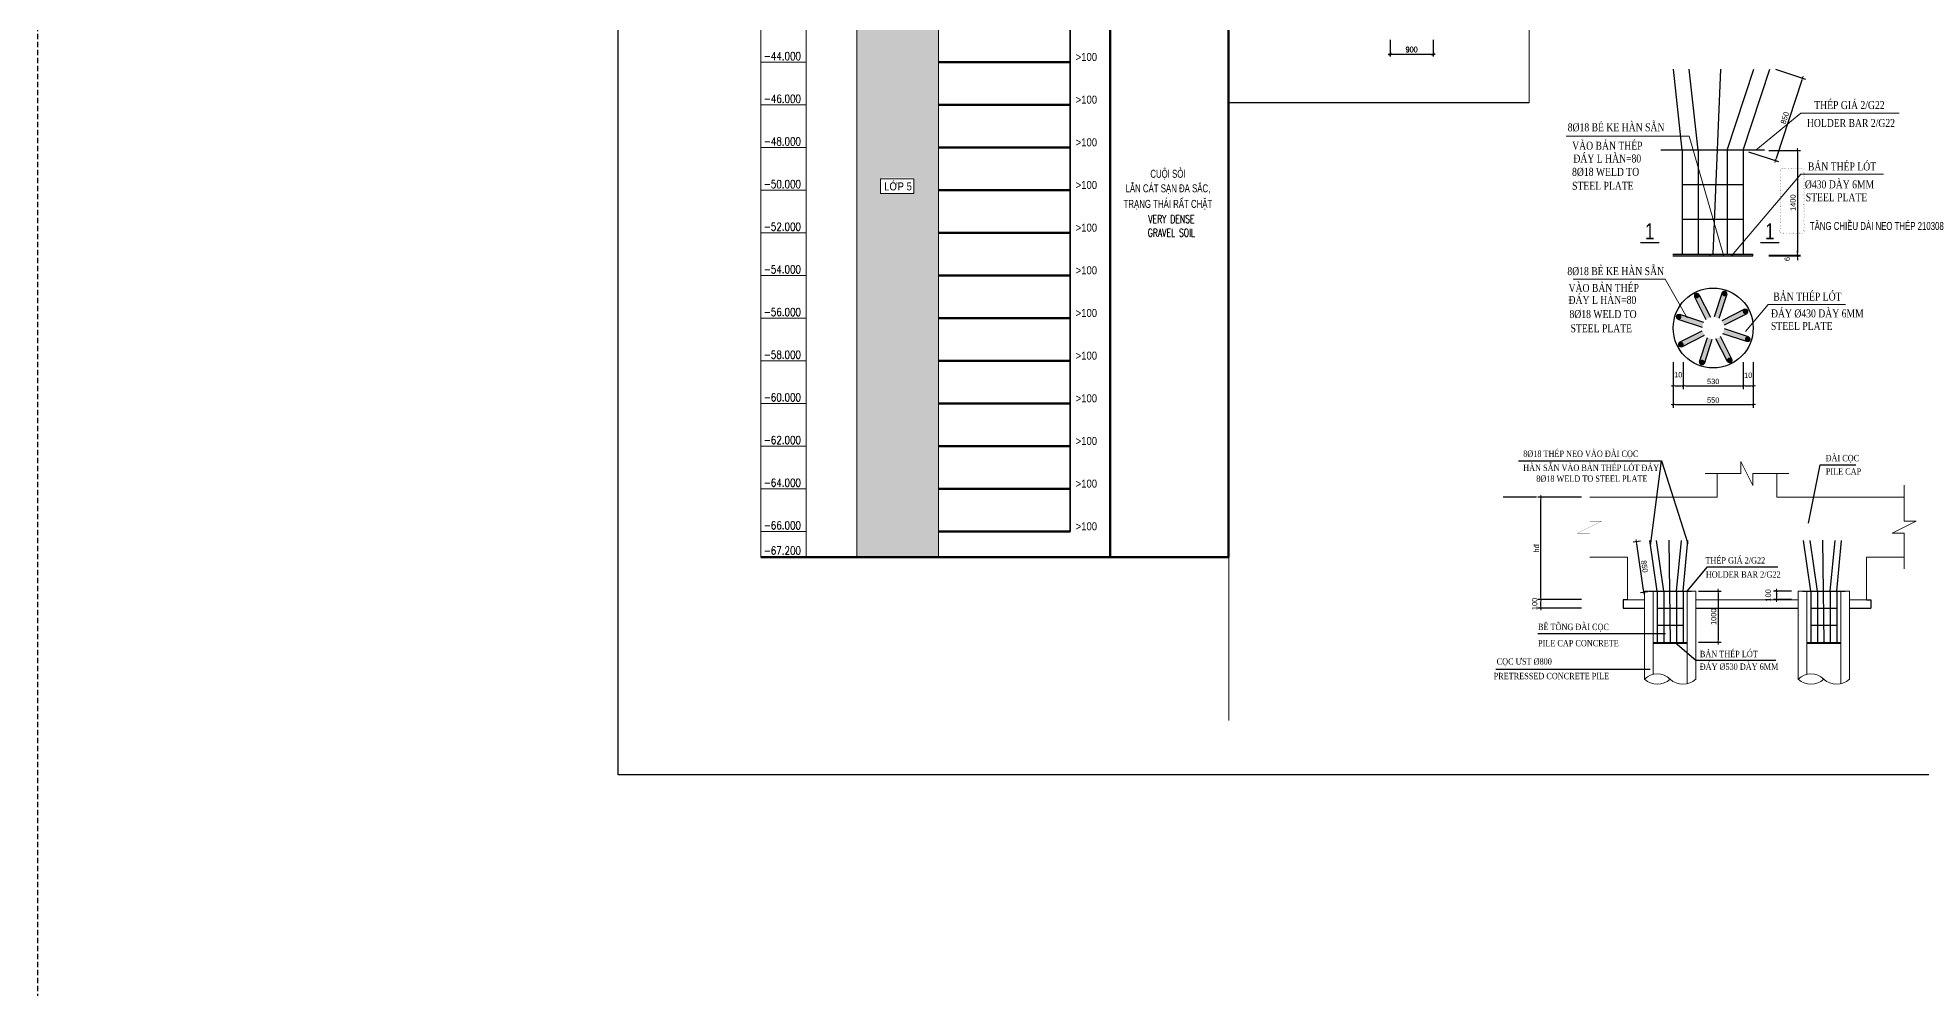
# Model space of a CAD drawing. Header units: millimetres. Extents: x -2123450 to -961021, y -260876 to 649159.
# Drawn here: x -1725347 to -1637070, y -147122 to -102557 of the extents above; entities that cross this region are included whole.
import ezdxf
from ezdxf.enums import TextEntityAlignment as Align

# ---------------------------------------------------------------- set-up
doc = ezdxf.new("R2010")
doc.units = ezdxf.units.MM
doc.header["$LTSCALE"] = 1000
doc.header["$MEASUREMENT"] = 0
doc.header["$PDMODE"] = 66
doc.linetypes.add('HIDDEN', pattern=[0.375, 0.25, -0.125])
doc.layers.get('0').update_dxf_attribs({"linetype": 'CONTINUOUS'})
doc.layers.get('DEFPOINTS').update_dxf_attribs({"linetype": 'CONTINUOUS'})
for name, color, linetype in [('CHI', 1, 'CONTINUOUS'), ('dim', 7, 'CONTINUOUS'), ('HIDEN', 9, 'HIDDEN'), ('STEEL', 4, 'CONTINUOUS'), ('TEXT', 7, 'CONTINUOUS')]:
    doc.layers.add(name, color=color, linetype=linetype)
for name, color, linetype, lineweight in [('NDC_S_BREAK-LINE', 1, 'CONTINUOUS', 15), ('NDC_S_CONTINUOUS', 3, 'CONTINUOUS', 20), ('NDC_S_DIM', 1, 'CONTINUOUS', 9), ('NDC_S_ENG TEXT', 2, 'CONTINUOUS', 9), ('NDC_S_FOUNDATION NAME', 7, 'CONTINUOUS', 20), ('NDC_S_HATCH MATERIAL', 8, 'CONTINUOUS', 13), ('NDC_S_LEADER', 1, 'CONTINUOUS', 9), ('NDC_S_LEVEL TEXT', 7, 'CONTINUOUS', 20), ('NDC_S_REBAR', 4, 'CONTINUOUS', 35), ('NDC_S_VN TITLE', 6, 'CONTINUOUS', 9)]:
    doc.layers.add(name, color=color, linetype=linetype, lineweight=lineweight)
doc.layers.add('NDC_S_REVISION', color=18, linetype='CONTINUOUS', lineweight=13, plot=False)
doc.styles.add('Arial', font='arial.ttf')
doc.styles.add('NDC_ARIAL', font='arial.ttf', dxfattribs={"width": 0.8})
doc.styles.add('NDC_ROMANS', font='romans.shx', dxfattribs={"width": 0.8, "bigfont": 'vns.shx'})
doc.styles.add('ROMANS', font='romans', dxfattribs={"width": 0.75, "bigfont": 'vns'})
doc.styles.get("Standard").update_dxf_attribs({"font": 'romans.shx', "bigfont": 'vns.shx'})
doc.styles.add('TEXT2', font='', dxfattribs={"width": 0.75, "height": 250})
doc.styles.add('vntimeh.shx', font='vntimeh.shx', dxfattribs={"bigfont": 'vns.shx'})
doc.styles.get('TEXT2').set_extended_font_data('.VnArialH')
doc.dimstyles.new('DIM100', dxfattribs={"dimscale": 100, "dimtxt": 2.5, "dimasz": 1.5, "dimexe": 1, "dimexo": 0, "dimgap": 1, "dimtad": 1, "dimdec": 0, "dimzin": 0, "dimdsep": 46, "dimtxsty": 'ROMANS', "dimblk": 'ARCHTICK', "dimcen": 0, "dimdle": 1, "dimclrd": 1, "dimclre": 1, "dimclrt": 2, "dimadec": 0, "dimazin": 0, "dimtfac": 1, "dimtdec": 0, "dimtix": 1, "dimtofl": 0, "dimtmove": 2, "dimatfit": 3, "dimldrblk": 'ARCHTICK', "dimfxl": 40, "dimtolj": 1, "dimtzin": 0, "dimarcsym": 0})
doc.dimstyles.new('NDC_1-25(25)', dxfattribs={"dimscale": 100, "dimtxt": 2.5, "dimasz": 1, "dimexe": 1.5, "dimexo": 0, "dimgap": 0.8, "dimtad": 1, "dimdec": 0, "dimlfac": 0.25, "dimdsep": 46, "dimtxsty": 'NDC_ARIAL', "dimblk": 'DIMMARK', "dimcen": 49999.938995, "dimdle": 1.5, "dimclrd": 1, "dimclre": 1, "dimclrt": 3, "dimadec": 0, "dimazin": 0, "dimtfac": 1, "dimtdec": 0, "dimtix": 1, "dimtmove": 2, "dimatfit": 3, "dimfxl": 1, "dimarcsym": 0})

# ---------------------------------------------------------------- blocks, each defined once
blk = doc.blocks.new('HK4')
at = {"layer": 'NDC_S_HATCH MATERIAL'}
h = blk.add_hatch(dxfattribs=at)
h.set_pattern_fill('GRAVEL', color=256, scale=1000)
h.set_pattern_definition([(228.012788, (383067.294, -436211.084), (-8000, -9000), [134.536, -13319.088]), (184.969741, (382977.294, -436311.084), (12000, 1000), [230.868, -22855.9248]), (132.510447, (382747.294, -436331.084), (10000, -11000), [162.788, -16116.0326]), (267.273689, (382357.294, -436581.084), (1000, 20000), [210.238, -20813.558]), (292.833654, (382347.294, -436791.084), (-5000, 12000), [206.155, -20409.3731]), (357.273689, (382427.294, -436981.084), (-20000, 1000), [210.238, -20813.558]), (37.6942405, (382637.294, -436991.084), (-13000, -10000), [278.029, -27524.8485]), (72.255328, (382857.294, -436821.084), (7000, 22000), [262.488, -25986.3215]), (121.429566, (382937.294, -436571.084), (-8000, 13000), [210.95, -20884.0731]), (175.236358, (382827.29, -436391.08), (11000, -1000), [240.832, -11800.7626]), (222.397438, (382587.294, -436371.084), (-12000, -11000), [311.448, -30833.375]), (138.814075, (383347.29, -436591.08), (-7000, 6000), [106.301, -10523.8448]), (171.469234, (383267.294, -436521.084), (13000, -2000), [202.237, -20021.5114]), (225, (383067.3, -436491.1), (-1e-13, -1000), [141.421, -1272.7926]), (203.19859, (382997.3, -436371.08), (5000, 2000), [76.158, -7539.6151]), (291.80141, (382927.3, -436401.08), (-1000, 3000), [107.703, -5277.4618]), (30.963757, (382967.3, -436501.08), (3000, 2000), [174.929, -5656.0229]), (161.56505, (383117.3, -436411.08), (2000, -1000), [126.491, -3035.7867]), (16.38954, (382347.294, -436401.084), (10000, 3000), [177.2, -17542.8451]), (70.346176, (382517.294, -436351.084), (-4000, -11000), [148.661, -14717.4077]), (293.19859, (383117.3, -436211.08), (-2000, 5000), [152.315, -7463.4581]), (343.61046, (383177.294, -436351.084), (-10000, 3000), [177.2, -17542.8451]), (339.443955, (382347.29, -437021.08), (-5000, 2000), [170.88, -8373.1237]), (294.77514, (382507.294, -437081.084), (-5000, 11000), [143.178, -14174.643]), (66.80141, (383127.3, -437211.08), (2000, 5000), [152.315, -7463.4581]), (17.354025, (383187.294, -437071.084), (-13000, -4000), [167.631, -16595.4236]), (69.443955, (382637.29, -437211.08), (-2000, -5000), [85.44, -8458.5637]), (101.309932, (383067.3, -437211.08), (-1000, 4000), [50.99, -5048.0295]), (165.963757, (383057.3, -437161.08), (3000, -1000), [206.155, -3916.9506]), (186.009006, (382857.294, -437111.084), (10000, 1000), [191.05, -18913.9232]), (303.69007, (382967.3, -436591.08), (-1000, 2000), [144.222, -3461.3293]), (353.157227, (383047.294, -436711.084), (17000, -2000), [251.794, -24927.5626]), (60.945396, (383297.29, -436741.08), (-4000, -7000), [102.956, -10192.6741]), (90, (383347.3, -436651.1), (-1000, 1000), [60, -940]), (120.256437, (382837.294, -437081.084), (4000, -7000), [138.924, -13753.52]), (48.012788, (382767.294, -436961.084), (8000, 9000), [269.072, -13184.552]), (0, (382947.3, -436761.1), (1000, 1000), [260, -740]), (325.304846, (383207.294, -436761.084), (10000, -7000), [158.114, -15653.2743]), (254.054604, (383337.3, -436851.08), (-1000, -4000), [145.602, -7134.5079]), (207.645975, (383297.294, -436991.084), (-19000, -10000), [237.065, -23469.4742]), (175.426079, (383087.294, -437101.084), (-13000, 1000), [250.799, -24829.0734])])
h.paths.add_polyline_path([(7175, -49467), (7175, -50132), (7201, -50132), (7201, -49418), (5665, -49418), (5665, -49467)], flags=16)
h.paths.add_polyline_path([(5618, -50160), (5618, -49467), (7175, -49467), (7175, -50160)], flags=16)
h.paths.add_polyline_path([(8333, -42000), (4509, -42000), (4509, -67200), (8333, -67200)])
at = {"layer": 'NDC_S_CONTINUOUS'}
for p, q in [((4509, -67200), (4509, 5871)), ((0, -67200), (0, 0)), ((2130, -67200), (2130, 0)), ((16381, -67199), (16380, 0)), ((8333, -67200), (8333, 0)), ((2130, -44000), (0, -44000)), ((2130, -46000), (0, -46000)), ((2130, -48000), (0, -48000)), ((2130, -50000), (0, -50000)), ((2130, -52000), (0, -52000)), ((2130, -54000), (0, -54000)), ((2130, -56000), (0, -56000)), ((2130, -58000), (0, -58000)), ((2130, -60000), (0, -60000)), ((2130, -62000), (0, -62000)), ((2130, -64000), (0, -64000)), ((2130, -66000), (0, -66000))]:
    blk.add_line(p, q, dxfattribs=at)
at = {"layer": 'NDC_S_CONTINUOUS', "lineweight": 100}
for p, q in [((8333, -44000), (14508, -44000)), ((8333, -46000), (14508, -46000)), ((8333, -48000), (14508, -48000)), ((8333, -50000), (14508, -50000)), ((8333, -52000), (14508, -52000)), ((8333, -54000), (14508, -54000)), ((8333, -56000), (14508, -56000)), ((8333, -58000), (14508, -58000)), ((8333, -60000), (14508, -60000)), ((8333, -62000), (14508, -62000)), ((8333, -64000), (14508, -64000)), ((8333, -66000), (14508, -66000))]:
    blk.add_line(p, q, dxfattribs=at)
at = {"layer": 'NDC_S_CONTINUOUS'}
for centre, start, end in [((1, -67199), 180, 270), ((15763, -67199), 270, 0), ((16380, -67199), 270, 0)]:
    blk.add_arc(centre, 1, start, end, dxfattribs=at)
at = {"layer": 'NDC_S_DIM'}
blk.add_lwpolyline([(5618, -49467), (7175, -49467), (7175, -50160), (5618, -50160)], close=True, dxfattribs=at)
at = {"layer": 'NDC_S_REBAR', "color": 3}
blk.add_line((14508, -42000), (14508, -66000), dxfattribs=at)
at = {"layer": 'NDC_S_ENG TEXT', "style": 'NDC_ROMANS', "width": 0.8}
for s, p in [('-44.000', (137, -43898)), ('-46.000', (137, -45898)), ('-48.000', (137, -47898)), ('-50.000', (137, -49898)), ('-52.000', (137, -51898)), ('-54.000', (137, -53898)), ('-56.000', (137, -55898)), ('-58.000', (137, -57898)), ('-60.000', (137, -59898)), ('-62.000', (137, -61898)), ('-64.000', (137, -63898)), ('-66.000', (137, -65898)), ('-67.200', (137, -67080))]:
    blk.add_text(s, height=375, dxfattribs=at).set_placement(p)
at = {"layer": 'NDC_S_LEVEL TEXT', "style": 'NDC_ARIAL', "width": 0.85}
for p in [(15260, -43754), (15260, -45754), (15260, -47754), (15260, -49754), (15260, -51754), (15260, -53754), (15260, -55754), (15260, -57754), (15260, -59754), (15260, -61754), (15260, -63754), (15260, -65754)]:
    blk.add_text('>100', height=375, dxfattribs=at).set_placement(p, align=Align.MIDDLE)
at = {"layer": 'NDC_S_VN TITLE', "style": 'NDC_ARIAL', "width": 0.85}
blk.add_text('LỚP 5', height=375, dxfattribs=at).set_placement((6433, -49775), align=Align.MIDDLE)
blk = doc.blocks.new('TRỤ DC HK4-B3')
at = {"layer": 'NDC_S_CONTINUOUS', "lineweight": 100}
blk.add_line((16381, -73070), (0, -73071), dxfattribs=at)
blk.add_lwpolyline([(16380, -5871), (21923, -5871), (21923, -73071), (16380, -73071)], close=True, dxfattribs=at)
at = {"color": 3}
blk.add_blockref('HK4', (0, -5871), dxfattribs=at)
at = {"layer": 'NDC_S_FOUNDATION NAME', "color": 2, "style": 'NDC_ARIAL', "width": 0.7}
for s, p in [('LẪN CÁT SẠN ĐA SẮC,', (19082, -55767)), ('CUỘI SỎI', (19082, -55085)), ('TRẠNG THÁI RẤT CHẶT', (19082, -56496))]:
    blk.add_text(s, height=375, dxfattribs=at).set_placement(p, align=Align.MIDDLE)
at = {"layer": 'TEXT', "color": 3, "linetype": 'Continuous', "ltscale": 0.8, "width": 0.7}
for s, p in [('VERY DENSE', (19245, -57221)), ('GRAVEL SOIL', (19245, -57862))]:
    blk.add_text(s, height=375, dxfattribs=at).set_placement(p, align=Align.MIDDLE_CENTER)
blk = doc.blocks.new('DIMMARK')
at = {"layer": 'NDC_S_DIM', "color": 1}
blk.add_line((-1.5, 0), (1, 0), dxfattribs=at)
at = {"layer": 'NDC_S_DIM', "color": 2, "const_width": 0.15}
blk.add_lwpolyline([(-0.5, -0.5), (0.5, 0.5)], dxfattribs=at)
blk = doc.blocks.new('*D1338')
at = {"layer": 'DEFPOINTS', "color": 0, "transparency": 16777216}
for p in [(-1644221, -107839), (-1644221, -112749), (-1642877, -112749)]:
    blk.add_point(p, dxfattribs=at)
at = {"layer": 'NDC_S_DIM', "color": 1, "lineweight": -2, "transparency": 16777216}
for p, q in [((-1644221, -107839), (-1642727, -107839)), ((-1642877, -107939), (-1642877, -112649)), ((-1644221, -112749), (-1642727, -112749))]:
    blk.add_line(p, q, dxfattribs=at)
at = {"layer": 'NDC_S_DIM', "color": 1, "lineweight": -2, "transparency": 16777216, "xscale": 100, "yscale": 100, "zscale": 100}
for p, rotation in [((-1642877, -107839), 90), ((-1642877, -112749), 270)]:
    blk.add_blockref('DIMMARK', p, dxfattribs=dict(at, rotation=rotation))
at = {"layer": 'NDC_S_DIM', "color": 3, "lineweight": 100, "transparency": 16777216, "insert": (-1643084, -110294), "char_height": 250, "attachment_point": 5, "rotation": 90, "style": 'NDC_ARIAL'}
blk.add_mtext('1400', dxfattribs=at)
blk = doc.blocks.new('*D1312')
at = {"layer": 'DEFPOINTS', "color": 0, "transparency": 16777216}
for p in [(-1644221, -112749), (-1644221, -112789), (-1642877, -112789)]:
    blk.add_point(p, dxfattribs=at)
at = {"layer": 'NDC_S_DIM', "color": 1, "lineweight": -2, "transparency": 16777216}
for p, q in [((-1644221, -112749), (-1642727, -112749)), ((-1644221, -112789), (-1642727, -112789)), ((-1642877, -112649), (-1642877, -112549)), ((-1642877, -112749), (-1642877, -112789)), ((-1642877, -112889), (-1642877, -112989))]:
    blk.add_line(p, q, dxfattribs=at)
at = {"layer": 'NDC_S_DIM', "color": 1, "lineweight": -2, "transparency": 16777216, "xscale": 100, "yscale": 100, "zscale": 100}
for p, rotation in [((-1642877, -112749), 270), ((-1642877, -112789), 90)]:
    blk.add_blockref('DIMMARK', p, dxfattribs=dict(at, rotation=rotation))
at = {"layer": 'NDC_S_DIM', "color": 3, "lineweight": 100, "transparency": 16777216, "insert": (-1643354, -112935), "char_height": 250, "width": 28.95, "attachment_point": 5, "rotation": 90, "style": 'NDC_ARIAL'}
blk.add_mtext('6', dxfattribs=at)
blk = doc.blocks.new('*D1313')
at = {"layer": 'DEFPOINTS', "color": 0, "transparency": 16777216}
for p in [(-1648699, -117776), (-1648229, -117776), (-1648229, -118882)]:
    blk.add_point(p, dxfattribs=at)
at = {"layer": 'NDC_S_DIM', "color": 1, "lineweight": -2, "transparency": 16777216}
for p, q in [((-1648699, -117776), (-1648699, -119032)), ((-1648229, -117776), (-1648229, -119032)), ((-1648599, -118882), (-1648329, -118882))]:
    blk.add_line(p, q, dxfattribs=at)
at = {"layer": 'NDC_S_DIM', "color": 1, "lineweight": -2, "transparency": 16777216, "xscale": 100, "yscale": 100, "zscale": 100, "rotation": 180}
blk.add_blockref('DIMMARK', (-1648699, -118882), dxfattribs=at)
at = {"layer": 'NDC_S_DIM', "color": 1, "lineweight": -2, "transparency": 16777216, "xscale": 100, "yscale": 100, "zscale": 100}
blk.add_blockref('DIMMARK', (-1648229, -118882), dxfattribs=at)
at = {"layer": 'NDC_S_DIM', "color": 3, "lineweight": 100, "transparency": 16777216, "insert": (-1648464, -118360), "char_height": 250, "attachment_point": 5, "style": 'NDC_ARIAL'}
blk.add_mtext('10', dxfattribs=at)
blk = doc.blocks.new('*D1314')
at = {"layer": 'DEFPOINTS', "color": 0, "transparency": 16777216}
for p in [(-1648229, -117776), (-1645418, -117776), (-1645418, -118882)]:
    blk.add_point(p, dxfattribs=at)
at = {"layer": 'NDC_S_DIM', "color": 1, "lineweight": -2, "transparency": 16777216}
for p, q in [((-1648229, -117776), (-1648229, -119032)), ((-1645418, -117776), (-1645418, -119032)), ((-1648129, -118882), (-1645518, -118882))]:
    blk.add_line(p, q, dxfattribs=at)
at = {"layer": 'NDC_S_DIM', "color": 1, "lineweight": -2, "transparency": 16777216, "xscale": 100, "yscale": 100, "zscale": 100, "rotation": 180}
blk.add_blockref('DIMMARK', (-1648229, -118882), dxfattribs=at)
at = {"layer": 'NDC_S_DIM', "color": 1, "lineweight": -2, "transparency": 16777216, "xscale": 100, "yscale": 100, "zscale": 100}
blk.add_blockref('DIMMARK', (-1645418, -118882), dxfattribs=at)
at = {"layer": 'NDC_S_DIM', "color": 3, "lineweight": 100, "transparency": 16777216, "insert": (-1646824, -118674), "char_height": 250, "attachment_point": 5, "style": 'NDC_ARIAL'}
blk.add_mtext('530', dxfattribs=at)
blk = doc.blocks.new('*D1315')
at = {"layer": 'DEFPOINTS', "color": 0, "transparency": 16777216}
for p in [(-1645419, -117776), (-1644949, -117776), (-1644949, -118882)]:
    blk.add_point(p, dxfattribs=at)
at = {"layer": 'NDC_S_DIM', "color": 1, "lineweight": -2, "transparency": 16777216}
for p, q in [((-1645419, -117776), (-1645419, -119032)), ((-1644949, -117776), (-1644949, -119032)), ((-1645319, -118882), (-1645049, -118882))]:
    blk.add_line(p, q, dxfattribs=at)
at = {"layer": 'NDC_S_DIM', "color": 1, "lineweight": -2, "transparency": 16777216, "xscale": 100, "yscale": 100, "zscale": 100, "rotation": 180}
blk.add_blockref('DIMMARK', (-1645419, -118882), dxfattribs=at)
at = {"layer": 'NDC_S_DIM', "color": 1, "lineweight": -2, "transparency": 16777216, "xscale": 100, "yscale": 100, "zscale": 100}
blk.add_blockref('DIMMARK', (-1644949, -118882), dxfattribs=at)
at = {"layer": 'NDC_S_DIM', "color": 3, "lineweight": 100, "transparency": 16777216, "insert": (-1645184, -118384), "char_height": 250, "attachment_point": 5, "style": 'NDC_ARIAL'}
blk.add_mtext('10', dxfattribs=at)
blk = doc.blocks.new('*D1316')
at = {"layer": 'DEFPOINTS', "color": 0, "transparency": 16777216}
for p in [(-1648699, -117776), (-1644949, -117776), (-1644949, -119759)]:
    blk.add_point(p, dxfattribs=at)
at = {"layer": 'NDC_S_DIM', "color": 1, "lineweight": -2, "transparency": 16777216}
for p, q in [((-1648699, -117776), (-1648699, -119909)), ((-1644949, -117776), (-1644949, -119909)), ((-1648599, -119759), (-1645049, -119759))]:
    blk.add_line(p, q, dxfattribs=at)
at = {"layer": 'NDC_S_DIM', "color": 1, "lineweight": -2, "transparency": 16777216, "xscale": 100, "yscale": 100, "zscale": 100, "rotation": 180}
blk.add_blockref('DIMMARK', (-1648699, -119759), dxfattribs=at)
at = {"layer": 'NDC_S_DIM', "color": 1, "lineweight": -2, "transparency": 16777216, "xscale": 100, "yscale": 100, "zscale": 100}
blk.add_blockref('DIMMARK', (-1644949, -119759), dxfattribs=at)
at = {"layer": 'NDC_S_DIM', "color": 3, "lineweight": 100, "transparency": 16777216, "insert": (-1646824, -119551), "char_height": 250, "attachment_point": 5, "style": 'NDC_ARIAL'}
blk.add_mtext('550', dxfattribs=at)
blk = doc.blocks.new('*D1317')
at = {"layer": 'DEFPOINTS', "color": 0, "transparency": 16777216}
for p in [(-1643903, -104036), (-1645167, -107904), (-1643903, -108317)]:
    blk.add_point(p, dxfattribs=at)
at = {"layer": 'NDC_S_DIM', "color": 1, "lineweight": -2, "transparency": 16777216}
for p, q in [((-1643903, -104036), (-1642496, -104496)), ((-1642670, -104545), (-1643872, -108222)), ((-1645167, -107904), (-1643761, -108364))]:
    blk.add_line(p, q, dxfattribs=at)
at = {"layer": 'NDC_S_DIM', "color": 1, "lineweight": -2, "transparency": 16777216, "xscale": 100, "yscale": 100, "zscale": 100}
for p, rotation in [((-1642639, -104450), 71.89224726261142), ((-1643903, -108317), 251.8922472626114)]:
    blk.add_blockref('DIMMARK', p, dxfattribs=dict(at, rotation=rotation))
at = {"layer": 'NDC_S_DIM', "color": 3, "lineweight": 100, "transparency": 16777216, "insert": (-1643468, -106319), "char_height": 250, "attachment_point": 5, "rotation": 71.89225, "style": 'NDC_ARIAL'}
blk.add_mtext('850', dxfattribs=at)
blk = doc.blocks.new('*D1318')
at = {"layer": 'DEFPOINTS', "color": 0, "transparency": 16777216}
for p in [(-1654899, -128902), (-1653000, -128902), (-1653000, -129302)]:
    blk.add_point(p, dxfattribs=at)
at = {"layer": 'NDC_S_DIM', "color": 1, "lineweight": -2, "transparency": 16777216}
for p, q in [((-1653000, -128902), (-1655049, -128902)), ((-1653000, -129302), (-1655049, -129302)), ((-1654899, -129202), (-1654899, -129002))]:
    blk.add_line(p, q, dxfattribs=at)
at = {"layer": 'NDC_S_DIM', "color": 1, "lineweight": -2, "transparency": 16777216, "xscale": 100, "yscale": 100, "zscale": 100}
for p, rotation in [((-1654899, -128902), 90), ((-1654899, -129302), 270)]:
    blk.add_blockref('DIMMARK', p, dxfattribs=dict(at, rotation=rotation))
at = {"layer": 'NDC_S_DIM', "color": 3, "lineweight": 100, "transparency": 16777216, "insert": (-1655189, -129102), "char_height": 250, "attachment_point": 5, "rotation": 90, "style": 'NDC_ARIAL'}
blk.add_mtext('100', dxfattribs=at)
blk = doc.blocks.new('*D1319')
at = {"layer": 'DEFPOINTS', "color": 0, "transparency": 16777216}
for p in [(-1654899, -124102), (-1653000, -124102), (-1653000, -128902)]:
    blk.add_point(p, dxfattribs=at)
at = {"layer": 'NDC_S_DIM', "color": 1, "lineweight": -2, "transparency": 16777216}
for p, q in [((-1653000, -124102), (-1655049, -124102)), ((-1654899, -128802), (-1654899, -124202)), ((-1653000, -128902), (-1655049, -128902))]:
    blk.add_line(p, q, dxfattribs=at)
at = {"layer": 'NDC_S_DIM', "color": 1, "lineweight": -2, "transparency": 16777216, "xscale": 100, "yscale": 100, "zscale": 100}
for p, rotation in [((-1654899, -124102), 90), ((-1654899, -128902), 270)]:
    blk.add_blockref('DIMMARK', p, dxfattribs=dict(at, rotation=rotation))
at = {"layer": 'NDC_S_DIM', "color": 3, "lineweight": 100, "transparency": 16777216, "insert": (-1655106, -126502), "char_height": 250, "attachment_point": 5, "rotation": 90, "style": 'NDC_ARIAL'}
blk.add_mtext('hđ', dxfattribs=at)
blk = doc.blocks.new('*D1320')
at = {"layer": 'DEFPOINTS', "color": 0, "transparency": 16777216}
for p in [(-1650421, -126185), (-1650225, -126156, 17458), (-1649883, -128533, 17458)]:
    blk.add_point(p, dxfattribs=at)
at = {"layer": 'NDC_S_DIM', "color": 1, "lineweight": -2, "transparency": 16777216}
for p, q in [((-1650225, -126156), (-1650570, -126206)), ((-1650093, -128463), (-1650407, -126284)), ((-1649883, -128533), (-1650228, -128583))]:
    blk.add_line(p, q, dxfattribs=at)
at = {"layer": 'NDC_S_DIM', "color": 1, "lineweight": -2, "transparency": 16777216, "xscale": 99.99999999999999, "yscale": 99.99999999999999, "zscale": 99.99999999999999}
for p, rotation in [((-1650421, -126185), 98.18481867538978), ((-1650079, -128562), 278.1848186753898)]:
    blk.add_blockref('DIMMARK', p, dxfattribs=dict(at, rotation=rotation))
at = {"layer": 'NDC_S_DIM', "color": 3, "lineweight": 100, "transparency": 16777216, "insert": (-1650045, -127344), "char_height": 250, "attachment_point": 5, "rotation": 278.18482, "style": 'NDC_ARIAL'}
blk.add_mtext('850', dxfattribs=at)
blk = doc.blocks.new('*D1321')
at = {"layer": 'DEFPOINTS', "color": 0, "transparency": 16777216}
for p in [(-1647512, -128502, 17458), (-1647512, -130902, 17458), (-1646595, -130902)]:
    blk.add_point(p, dxfattribs=at)
at = {"layer": 'NDC_S_DIM', "color": 1, "lineweight": -2, "transparency": 16777216}
for p, q in [((-1647512, -128502), (-1646445, -128502)), ((-1646595, -128602), (-1646595, -130802)), ((-1647512, -130902), (-1646445, -130902))]:
    blk.add_line(p, q, dxfattribs=at)
at = {"layer": 'NDC_S_DIM', "color": 1, "lineweight": -2, "transparency": 16777216, "xscale": 100, "yscale": 100, "zscale": 100}
for p, rotation in [((-1646595, -128502), 90), ((-1646595, -130902), 270)]:
    blk.add_blockref('DIMMARK', p, dxfattribs=dict(at, rotation=rotation))
at = {"layer": 'NDC_S_DIM', "color": 3, "lineweight": 100, "transparency": 16777216, "insert": (-1646803, -129702), "char_height": 250, "attachment_point": 5, "rotation": 90, "style": 'NDC_ARIAL'}
blk.add_mtext('1000', dxfattribs=at)
blk = doc.blocks.new('A$C759A4F02')
at = {"layer": 'NDC_S_BREAK-LINE'}
for centre, start, end in [((300, -184, -8729), 45.573, 134.427), ((300, 429, -8729), 225.573, 314.427), ((900, 429, -8729), 225.573, 314.427)]:
    blk.add_arc(centre, 429, start, end, dxfattribs=at)
blk = doc.blocks.new('*D1333')
at = {"layer": 'DEFPOINTS', "color": 0, "transparency": 16777216}
for p in [(-1643159, -128502), (-1643850, -128902), (-1643159, -128902)]:
    blk.add_point(p, dxfattribs=at)
at = {"layer": 'NDC_S_DIM', "color": 1, "lineweight": -2, "transparency": 16777216}
for p, q in [((-1643159, -128502), (-1644000, -128502)), ((-1643850, -128602), (-1643850, -128802)), ((-1643159, -128902), (-1644000, -128902))]:
    blk.add_line(p, q, dxfattribs=at)
at = {"layer": 'NDC_S_DIM', "color": 1, "lineweight": -2, "transparency": 16777216, "xscale": 100, "yscale": 100, "zscale": 100}
for p, rotation in [((-1643850, -128502), 90), ((-1643850, -128902), 270)]:
    blk.add_blockref('DIMMARK', p, dxfattribs=dict(at, rotation=rotation))
at = {"layer": 'NDC_S_DIM', "color": 3, "lineweight": 100, "transparency": 16777216, "insert": (-1644247, -128702), "char_height": 250, "attachment_point": 5, "rotation": 90, "style": 'NDC_ARIAL'}
blk.add_mtext('100', dxfattribs=at)
blk = doc.blocks.new('_ArchTick')
at = {"color": 0, "linetype": 'ByBlock', "lineweight": 0, "const_width": 0.15}
blk.add_lwpolyline([(-0.5, -0.5), (0.5, 0.5)], dxfattribs=at)
blk = doc.blocks.new('*D1311')
at = {"color": 1, "lineweight": -2, "transparency": 16777216}
for p, q in [((-1661961, -102666), (-1661961, -103437)), ((-1659949, -102666), (-1659949, -103437)), ((-1662061, -103337), (-1659849, -103337))]:
    blk.add_line(p, q, dxfattribs=at)
at = {"layer": 'DEFPOINTS', "color": 0, "transparency": 16777216}
for p in [(-1661961, -102666), (-1659949, -102666), (-1659949, -103337)]:
    blk.add_point(p, dxfattribs=at)
at = {"color": 1, "lineweight": -2, "transparency": 16777216, "xscale": 150, "yscale": 150, "zscale": 150, "rotation": 180}
blk.add_blockref('_ArchTick', (-1661961, -103337), dxfattribs=at)
at = {"color": 1, "lineweight": -2, "transparency": 16777216, "xscale": 150, "yscale": 150, "zscale": 150}
blk.add_blockref('_ArchTick', (-1659949, -103337), dxfattribs=at)
at = {"color": 2, "transparency": 16777216, "insert": (-1660955, -103112), "char_height": 250, "attachment_point": 5, "style": 'ROMANS'}
blk.add_mtext('\\A1;900', dxfattribs=at)
blk = doc.blocks.new('*U1682')
at = {"layer": 'STEEL'}
blk.add_hatch(color=256, dxfattribs=at).paths.add_polyline_path([(546, -298), (619, -71), (-515, 298), (-589, 71)])
for p, q in [((-589, 71), (-515, 298)), ((-589, 71), (546, -298)), ((-515, 298), (619, -71))]:
    blk.add_line(p, q, dxfattribs=at)
at = {"layer": 'STEEL', "const_width": 134}
blk.add_lwpolyline([(-532, 248, -1), (-573, 121, -1)], format="xyb", close=True, dxfattribs=at)
blk = doc.blocks.new('*U1683')
at = {"layer": 'NDC_S_CONTINUOUS', "color": 0, "linetype": 'ByBlock', "lineweight": -2, "transparency": 16777216}
for p, rotation in [((-1655048, 217620), 315), ((-1654192, 217691), 269.9999999999999), ((-1653537, 217136), 225.0000000000001), ((-1655533, 216108), 45.00000000000003), ((-1653466, 216280), 180), ((-1654877, 215553), 90), ((-1654021, 215624), 135.0000000000001)]:
    blk.add_blockref('*U1682', p, dxfattribs=dict(at, rotation=rotation))
blk.add_blockref('*U1682', (-1655604, 216965), dxfattribs=at)

msp = doc.modelspace()

# ---------------------------------------------------------------- hatches: boundary and pattern name
at = {"layer": 'STEEL'}
msp.add_hatch(color=256, dxfattribs=at).paths.add_polyline_path([(-1644971.09, -112788.56), (-1644971.09, -112713.56), (-1648721.09, -112713.56), (-1648721.09, -112788.56)])

# ---------------------------------------------------------------- linework, layer by layer
msp.add_line((-1655445.74, -105619.62), (-1669536.6, -105619.62))
at = {"layer": 'CHI'}
for p, q in [((-1655941.65, -122386.56), (-1649251.68, -122386.56)), ((-1649755.56, -126371.41), (-1649251.68, -122386.56)), ((-1649251.68, -122386.56), (-1648018.25, -126262.72)), ((-1642364.67, -125319.71), (-1641803.15, -122576.9)), ((-1641803.15, -122576.9), (-1640134.2, -122576.9)), ((-1655098.92, -124102.36), (-1656660.85, -124102.36)), ((-1650841.94, -128902.36), (-1651041.94, -128902.36)), ((-1651041.94, -128902.36), (-1651041.94, -129302.36)), ((-1651041.94, -129302.36), (-1650041.06, -129302.36)), ((-1647641.06, -129302.36), (-1642841.06, -129302.36)), ((-1640441.06, -129302.36), (-1639441.06, -129302.36)), ((-1639641.06, -128902.36), (-1639441.06, -128902.36)), ((-1639441.06, -128902.36), (-1639441.06, -129302.36)), ((-1649057.06, -130503.06, -17457.71), (-1655041.06, -130503.06, -17457.71)), ((-1648605.06, -130902.36), (-1647641.06, -131741.58, -13419.53)), ((-1649783.06, -132173.67, -17457.71), (-1657017.11, -132173.67, -17457.71)), ((-1647641.06, -131741.58, -13419.53), (-1643894.29, -131741.58, -13419.53))]:
    msp.add_line(p, q, dxfattribs=at)
msp.add_lwpolyline([(-1648041.06, -128502.36), (-1647091.64, -127368.68), (-1643799.79, -127368.68)], dxfattribs=at)
at = {"layer": 'DEFPOINTS'}
msp.add_lwpolyline([(-1698138.72, -48018.96), (-1571988.72, -48018.96), (-1571988.72, -137118.96), (-1698138.72, -137118.96)], close=True, dxfattribs=at)
at = {"layer": 'HIDEN', "color": 1}
msp.add_lwpolyline([(-1725347.08, 649159.11), (-1242046.9, 649159.11), (-1242046.9, -260876.48), (-1725347.08, -260876.48)], close=True, dxfattribs=at)
at = {"layer": 'NDC_S_BREAK-LINE', "flags": 128}
for points in [[(-1647201.06, -122987.12), (-1645521.06, -122987.12), (-1645521.06, -122427.12), (-1644961.06, -123547.12), (-1644961.06, -122987.12), (-1643281.06, -122987.12)], [(-1637869.63, -127462.36), (-1637869.63, -125782.36), (-1638429.63, -125782.36), (-1637309.63, -125222.36), (-1637869.63, -125222.36), (-1637869.63, -123542.36)]]:
    msp.add_lwpolyline(points, dxfattribs=at)
at = {"layer": 'NDC_S_BREAK-LINE', "const_width": 7.5, "flags": 128}
msp.add_lwpolyline([(-1652612.5, -127462.36), (-1652612.5, -125782.36), (-1653172.5, -125782.36), (-1652052.5, -125222.36), (-1652612.5, -125222.36), (-1652612.5, -123542.36)], dxfattribs=at)
at = {"layer": 'NDC_S_CONTINUOUS'}
for p, q in [((-1669524.14, -134568.96), (-1669524.14, -53837.68)), ((-1655445.74, -53837.68), (-1655445.74, -105619.62)), ((-1646641.06, -122987.12), (-1646641.06, -124102.36)), ((-1643841.06, -122987.12), (-1643841.06, -124102.36)), ((-1652612.5, -124102.36), (-1646641.06, -124102.36)), ((-1643841.06, -124102.36), (-1637869.63, -124102.36)), ((-1675079.79, -126907.47), (-1691458.79, -126908.47)), ((-1650841.06, -126902.36), (-1652612.5, -126902.36)), ((-1650841.94, -126902.36), (-1650841.94, -128902.36)), ((-1639641.06, -126902.36), (-1639641.06, -128902.36)), ((-1639641.06, -126902.36), (-1637869.63, -126902.36)), ((-1650041.06, -128902.36), (-1650041.06, -128502.36)), ((-1650041.06, -128502.36), (-1649641.06, -128502.36)), ((-1649641.06, -132403.24, -16582.18), (-1649641.06, -128502.36)), ((-1648041.06, -128502.36), (-1647641.06, -128502.36)), ((-1648041.06, -132845.96, -18464.14), (-1648041.06, -128502.36)), ((-1647641.06, -128902.36), (-1647641.06, -128502.36)), ((-1642841.06, -128902.36), (-1642841.06, -128502.36)), ((-1642841.06, -128502.36), (-1642441.06, -128502.36)), ((-1642441.06, -132403.24, -16582.18), (-1642441.06, -128502.36)), ((-1640841.06, -132845.96, -18464.14), (-1640841.06, -128502.36)), ((-1640841.06, -128502.36), (-1640441.06, -128502.36)), ((-1640441.06, -128902.36), (-1640441.06, -128502.36)), ((-1650841.94, -128902.36), (-1650041.06, -128902.36)), ((-1650041.06, -129287.51), (-1650041.06, -128902.36)), ((-1650041.06, -129487.51), (-1650041.06, -129287.51)), ((-1650041.06, -132624.6, -17457.71), (-1650041.06, -129487.51)), ((-1647641.06, -128902.36), (-1642841.06, -128902.36)), ((-1647641.06, -129287.51), (-1647641.06, -128902.36)), ((-1647641.06, -129487.51), (-1647641.06, -129287.51)), ((-1647641.06, -132624.6, -17457.71), (-1647641.06, -129487.51)), ((-1642841.06, -129287.51), (-1642841.06, -128902.36)), ((-1642841.06, -129487.51), (-1642841.06, -129287.51)), ((-1642841.06, -132624.6, -17457.71), (-1642841.06, -129487.51)), ((-1640441.06, -128902.36), (-1639641.06, -128902.36)), ((-1640441.06, -129287.51), (-1640441.06, -128902.36)), ((-1640441.06, -129487.51), (-1640441.06, -129287.51)), ((-1640441.06, -132624.6, -17457.71), (-1640441.06, -129487.51))]:
    msp.add_line(p, q, dxfattribs=at)
at = {"layer": 'NDC_S_LEADER'}
for p, q in [((-1647943.72, -107175.85), (-1653719.25, -107175.85)), ((-1646336.09, -112748.56), (-1647943.72, -107175.85)), ((-1645971.09, -112788.56), (-1642718.25, -108961.06)), ((-1642718.25, -108961.06), (-1638845.92, -108961.06)), ((-1649080.12, -113883.73), (-1653392.62, -113883.73)), ((-1648041.26, -115686.54), (-1649080.12, -113883.73)), ((-1645311.35, -116334.86), (-1644248.59, -115059.85)), ((-1644248.59, -115059.85), (-1640631.09, -115059.85))]:
    msp.add_line(p, q, dxfattribs=at)
msp.add_lwpolyline([(-1644826.44, -107838.56), (-1642712.33, -106104.09), (-1638112.52, -106104.09)], dxfattribs=at)
at = {"layer": 'NDC_S_REVISION'}
msp.add_lwpolyline([(-1643656.76, -111707.8, 0, 15.01, 0.52056705), (-1643506.62, -111707.8, 0, 15.01, 0.52056705), (-1643356.47, -111707.8, 0, 15.01, 0.52056705), (-1643206.32, -111707.8, 0, 15.01, 0.52056705), (-1643056.17, -111707.8, 0, 15.01, 0.52056705), (-1642906.02, -111707.8, 0, 15.01, 0.52056705), (-1642755.87, -111707.8, 0, 15.01, 0.52056705), (-1642605.72, -111707.8, 0, 15.01, 0.52056705), (-1642588.9, -111574.48, 0, 15.01, 0.52056705), (-1642588.9, -111424.33, 0, 15.01, 0.52056705), (-1642588.9, -111274.19, 0, 15.01, 0.52056705), (-1642588.9, -111124.04, 0, 15.01, 0.52056705), (-1642588.9, -110973.89, 0, 15.01, 0.52056705), (-1642588.9, -110823.74, 0, 15.01, 0.52056705), (-1642588.9, -110673.59, 0, 15.01, 0.52056705), (-1642588.9, -110523.44, 0, 15.01, 0.52056705), (-1642588.9, -110373.29, 0, 15.01, 0.52056705), (-1642588.9, -110223.15, 0, 15.01, 0.52056705), (-1642588.9, -110073, 0, 15.01, 0.52056705), (-1642588.9, -109922.85, 0, 15.01, 0.52056705), (-1642588.9, -109772.7, 0, 15.01, 0.52056705), (-1642588.9, -109622.55, 0, 15.01, 0.52056705), (-1642588.9, -109472.4, 0, 15.01, 0.52056705), (-1642588.9, -109322.26, 0, 15.01, 0.52056705), (-1642588.9, -109172.11, 0, 15.01, 0.52056705), (-1642588.9, -109021.96, 0, 15.01, 0.52056705), (-1642588.9, -108871.81, 0, 15.01, 0.52056705), (-1642588.9, -108721.66, 0, 15.01, 0.52056705), (-1642723.79, -108706.41, 0, 15.01, 0.52056705), (-1642873.94, -108706.41, 0, 15.01, 0.52056705), (-1643024.09, -108706.41, 0, 15.01, 0.52056705), (-1643174.23, -108706.41, 0, 15.01, 0.52056705), (-1643324.38, -108706.41, 0, 15.01, 0.52056705), (-1643474.53, -108706.41, 0, 15.01, 0.52056705), (-1643624.68, -108706.41, 0, 15.01, 0.52056705), (-1643656.76, -108824.47, 0, 15.01, 0.52056705), (-1643656.76, -108974.62, 0, 15.01, 0.52056705), (-1643656.76, -109124.77, 0, 15.01, 0.52056705), (-1643656.76, -109274.91, 0, 15.01, 0.52056705), (-1643656.76, -109425.06, 0, 15.01, 0.52056705), (-1643656.76, -109575.21, 0, 15.01, 0.52056705), (-1643656.76, -109725.36, 0, 15.01, 0.52056705), (-1643656.76, -109875.51, 0, 15.01, 0.52056705), (-1643656.76, -110025.66, 0, 15.01, 0.52056705), (-1643656.76, -110175.81, 0, 15.01, 0.52056705), (-1643656.76, -110325.95, 0, 15.01, 0.52056705), (-1643656.76, -110476.1, 0, 15.01, 0.52056705), (-1643656.76, -110626.25, 0, 15.01, 0.52056705), (-1643656.76, -110776.4, 0, 15.01, 0.52056705), (-1643656.76, -110926.55, 0, 15.01, 0.52056705), (-1643656.76, -111076.7, 0, 15.01, 0.52056705), (-1643656.76, -111226.84, 0, 15.01, 0.52056705), (-1643656.76, -111376.99, 0, 15.01, 0.52056705), (-1643656.76, -111527.14, 0, 15.01, 0.52056705)], format="xyseb", close=True, dxfattribs=at)
at = {"layer": 'STEEL'}
for p, q in [((-1648271.09, -107838.56), (-1648686.97, -104036.24)), ((-1647530.47, -107838.56), (-1647946.34, -104036.24)), ((-1646476.66, -104036.24), (-1646846.09, -112713.56)), ((-1646161.72, -107838.56), (-1644913.74, -104036.24)), ((-1645421.09, -107838.56), (-1644173.11, -104036.24)), ((-1648271.09, -107838.56), (-1648271.09, -112713.56)), ((-1647530.47, -107838.56), (-1647530.47, -112713.56)), ((-1646161.72, -107838.56), (-1646161.72, -112713.56)), ((-1645421.09, -107838.56), (-1645421.09, -112713.56)), ((-1648721.09, -112713.56), (-1644971.09, -112713.56)), ((-1648721.09, -112788.56), (-1644971.09, -112788.56)), ((-1646971.09, -112788.56), (-1646971.09, -112748.56)), ((-1644971.09, -112788.56), (-1644971.09, -112713.56)), ((-1649449.06, -128502.36), (-1649790.93, -126125.47)), ((-1649141.06, -128502.36), (-1649482.93, -126125.47)), ((-1648898.01, -126114.44), (-1648841.06, -130902.36)), ((-1648541.06, -128502.36), (-1648313.08, -126125.47)), ((-1648233.06, -128502.36), (-1648005.08, -126125.47)), ((-1642249.06, -128502.36, 17457.71), (-1642590.93, -126125.47, 17457.71)), ((-1641941.06, -128502.36, 17457.71), (-1642282.93, -126125.47, 17457.71)), ((-1641698.01, -126114.44, 17457.71), (-1641641.06, -130902.36, 17457.71)), ((-1641341.06, -128502.36, 17457.71), (-1641113.08, -126125.47, 17457.71)), ((-1641033.06, -128502.36, 17457.71), (-1640805.08, -126125.47, 17457.71)), ((-1649449.06, -128502.36), (-1649449.06, -130902.36)), ((-1649141.06, -128502.36), (-1649141.06, -130902.36)), ((-1648541.06, -128502.36), (-1648541.06, -130902.36)), ((-1648233.06, -128502.36), (-1648233.06, -130902.36)), ((-1642249.06, -128502.36, 17457.71), (-1642249.06, -130902.36, 17457.71)), ((-1641941.06, -128502.36, 17457.71), (-1641941.06, -130902.36, 17457.71)), ((-1641341.06, -128502.36, 17457.71), (-1641341.06, -130902.36, 17457.71)), ((-1641033.06, -128502.36, 17457.71), (-1641033.06, -130902.36, 17457.71)), ((-1649641.06, -130902.36), (-1648041.06, -130902.36)), ((-1649641.06, -130934.36), (-1648041.06, -130934.36)), ((-1642441.06, -130902.36), (-1640841.06, -130902.36)), ((-1642441.06, -130934.36), (-1640841.06, -130934.36))]:
    msp.add_line(p, q, dxfattribs=at)
at = {"layer": 'STEEL', "ltscale": 15}
for p, q in [((-1644421.09, -107838.56), (-1649271.09, -107838.56)), ((-1645421.09, -107838.56), (-1648271.09, -107838.56)), ((-1645421.09, -109463.56), (-1648271.09, -109463.56)), ((-1645421.09, -111088.56), (-1648271.09, -111088.56)), ((-1649449.06, -128502.36), (-1648233.06, -128502.36)), ((-1642249.06, -128502.36, 17457.71), (-1641033.06, -128502.36, 17457.71)), ((-1649449.06, -129302.36), (-1648233.06, -129302.36)), ((-1642249.06, -129302.36, 17457.71), (-1641033.06, -129302.36, 17457.71)), ((-1649449.06, -130102.36), (-1648233.06, -130102.36)), ((-1642249.06, -130102.36, 17457.71), (-1641033.06, -130102.36, 17457.71))]:
    msp.add_line(p, q, dxfattribs=at)
at = {"layer": 'STEEL'}
for points in [[(-1649841.06, -128502.36), (-1647841.06, -128502.36)], [(-1642641.06, -128502.36), (-1640641.06, -128502.36)]]:
    msp.add_lwpolyline(points, dxfattribs=at)
msp.add_circle((-1646824.04, -116167.19), 1875, dxfattribs=at)
msp.add_circle((-1646824.04, -116167.19), 1875, dxfattribs=at)
msp.add_circle((-1646824.04, -116167.19), 1875, dxfattribs=at)
msp.add_circle((-1646824.04, -116167.19), 1875, dxfattribs=at)
msp.add_circle((-1646824.04, -116167.19), 1875, dxfattribs=at)
msp.add_circle((-1646824.04, -116167.19), 1875, dxfattribs=at)
msp.add_circle((-1646824.04, -116167.19), 1875, dxfattribs=at)
msp.add_circle((-1646824.04, -116167.19), 1875, dxfattribs=at)

# ---------------------------------------------------------------- block references
at = {"layer": 'dim', "ltscale": 15, "xscale": 2, "yscale": 2, "zscale": 2}
msp.add_blockref('A$C759A4F02', (-1642841.06, -132869.62), dxfattribs=at)
at = {"layer": 'NDC_S_CONTINUOUS', "color": 1}
msp.add_blockref('*U1683', (7710.75, -332789.36), dxfattribs=at)
at = {"layer": 'NDC_S_CONTINUOUS', "xscale": 2, "yscale": 2, "zscale": 2}
msp.add_blockref('A$C759A4F02', (-1650041.06, -132869.62), dxfattribs=at)
at = {"layer": 'NDC_S_FOUNDATION NAME', "color": 3}
msp.add_blockref('TRỤ DC HK4-B3', (-1691459.79, -53837.68), dxfattribs=at)

# ---------------------------------------------------------------- texts
at = {"layer": 'NDC_S_REVISION', "style": 'Arial', "width": 0.7}
msp.add_text('TĂNG CHIỀU DÀI NEO THÉP 210308', height=375, dxfattribs=at).set_placement((-1642294.1, -111572.35))
at = {"layer": 'TEXT', "lineweight": 100, "style": 'vntimeh.shx', "width": 0.8}
for s, height, p in [('THÐP GI¸ 2/G22', 375, (-1642087.83, -105904.35)), ('8%%C18 bÎ ke hµn s½n  ', 375, (-1653641.46, -106945.56)), ('HOLDER BAR 2/G22', 375, (-1642431.46, -106744.33)), ('vµo b¶n thÐp  ', 375, (-1653433.26, -107808.89)), ('®¸y l hµn=80', 375, (-1653375.48, -108409.33)), ('b¶n thÐp lãt ', 375, (-1642385.46, -108782.3, 16774.42)), ('8%%C18 WELD TO ', 375, (-1653438.5, -109034.68)), ('STEEL PLATE', 375, (-1653435.85, -109689.96)), ('%%C430 dµy 6mm', 375, (-1642527.7, -109622.2, 16774.42)), ('STEEL PLATE', 375, (-1642487.09, -110226.43, 16774.42)), ('8%%C18 bÎ ke hµn s½n  ', 375, (-1653658.27, -113687.42)), ('vµo b¶n thÐp  ', 375, (-1653602.64, -114478.29)), ('®¸y l hµn=80', 375, (-1653602.64, -115039.1)), ('b¶n thÐp lãt ', 375, (-1644007.68, -114881.09, 16774.42)), ('8%%C18 WELD TO ', 375, (-1653559.62, -115701.07)), ('®¸y %%C430 dµy 6mm', 375, (-1644115.56, -115670.07, 16774.42)), ('STEEL PLATE', 375, (-1653510.24, -116369.52)), ('STEEL PLATE', 375, (-1644118.05, -116259.4, 16774.42)), ('8%%C18 thÐP neo vµO §µi cäC', 300, (-1655727.91, -122211.34)), ('hµn s½N vµo b¶n thÐp lãt ®¸y', 300, (-1655727.91, -122871.12)), ('§µI CäC', 300, (-1641556.41, -122414.63)), ('8%%C18 WELD TO STEEL PLATE ', 300, (-1655117.35, -123377.97)), ('PILE CAP', 300, (-1641545.94, -123040.94)), ('THÐP GI¸ 2/G22', 300, (-1647187.53, -127208.88)), ('HOLDER BAR 2/G22', 300, (-1647169.59, -127871.83)), ('b£ t¤ng §µI cäC', 300, (-1655034.34, -130330.05)), ('pile cap concrete', 300, (-1655034.34, -131092.19)), ('b¶n thÐp lãt ', 300, (-1647448.34, -131598.57)), ('pretressed concrete pile', 300, (-1657112.94, -132631.61)), ('cäC \xadst %%C800', 300, (-1656971.44, -131948.66)), ('®¸y %%C530 dµy 6mm', 300, (-1647456.66, -132192.26))]:
    msp.add_text(s, height=height, dxfattribs=at).set_placement(p)
at = {"layer": 'TEXT', "linetype": 'ByBlock', "style": 'TEXT2', "width": 0.75}
for p in [(-1650236.72, -112006.85, 21822.13), (-1644604.16, -112006.85, 21822.13)]:
    msp.add_text('%%U 1 ', height=750, dxfattribs=at).set_placement(p)

# ---------------------------------------------------------------- dimensions: what is measured, and where the dimension line sits
dim = msp.add_linear_dim(base=(-1659948.79, -103336.94), p1=(-1661960.58, -102665.66), p2=(-1659948.79, -102665.66), text='900', dimstyle='DIM100')
dim.commit()
dim.dimension.update_dxf_attribs({"geometry": '*D1311', "text_midpoint": (-1660954.69, -103111.94)})
at = {"layer": 'NDC_S_DIM', "lineweight": 100}
for p1, p2, distance, picture, middle in [((-1643902.61, -104036.24), (-1645167.25, -107903.65), 1329.81, '*D1317', (-1643468.34, -106318.72)), ((-1649883.19, -128533.37), (-1650225.07, -126156.47), 198.03, '*D1320', (-1650044.62, -127343.55, -17457.71))]:
    dim = msp.add_aligned_dim(p1=p1, p2=p2, distance=distance, text='850', dimstyle='NDC_1-25(25)', dxfattribs=at)
    dim.commit()
    dim.dimension.update_dxf_attribs({"geometry": picture, "text_midpoint": middle})
for base, p1, p2, text, picture, middle in [((-1642876.75, -112748.56), (-1644221.42, -107838.56), (-1644221.42, -112748.56), '1400', '*D1338', (-1643084.39, -110293.56)), ((-1654898.92, -124102.36), (-1652999.65, -128902.36), (-1652999.65, -124102.36), 'hđ', '*D1319', (-1655105.97, -126502.36)), ((-1646595.06, -130902.36, -17457.71), (-1647512.09, -128502.36), (-1647512.09, -130902.36), '1000', '*D1321', (-1646802.7, -129702.36, -17457.71))]:
    dim = msp.add_linear_dim(base=base, p1=p1, p2=p2, angle=90, text=text, dimstyle='NDC_1-25(25)', dxfattribs=at)
    dim.commit()
    dim.dimension.update_dxf_attribs({"geometry": picture, "text_midpoint": middle})
for base, p1, p2, text, picture, middle in [((-1642876.75, -112788.56), (-1644221.42, -112748.56), (-1644221.42, -112788.56), '6', '*D1312', (-1643353.58, -112934.92)), ((-1654898.92, -128902.36), (-1652999.65, -129302.36), (-1652999.65, -128902.36), '100', '*D1318', (-1655188.51, -129102.36)), ((-1643850.04, -128902.36), (-1643159.42, -128502.36), (-1643159.42, -128902.36), '100', '*D1333', (-1644246.5, -128702.36))]:
    dim = msp.add_linear_dim(base=base, p1=p1, p2=p2, angle=90, text=text, dimstyle='NDC_1-25(25)', dxfattribs=at)
    dim.commit()
    dim.dimension.update_dxf_attribs({"geometry": picture, "text_midpoint": middle, "dimtype": 160})
for base, p1, p2, picture, middle in [((-1648229.3, -118882.18), (-1648699.04, -117775.61), (-1648229.3, -117775.61), '*D1313', (-1648464.17, -118360.44)), ((-1644949.04, -118882.18), (-1645418.78, -117775.61), (-1644949.04, -117775.61), '*D1315', (-1645183.91, -118383.88))]:
    dim = msp.add_linear_dim(base=base, p1=p1, p2=p2, text='10', dimstyle='NDC_1-25(25)', dxfattribs=at)
    dim.commit()
    dim.dimension.update_dxf_attribs({"geometry": picture, "text_midpoint": middle, "dimtype": 160})
for base, p1, p2, text, picture, middle in [((-1644949.04, -119758.8), (-1648699.04, -117775.61), (-1644949.04, -117775.61), '550', '*D1316', (-1646824.04, -119551.16)), ((-1645417.79, -118882.18), (-1648229.3, -117775.61), (-1645417.79, -117775.61), '530', '*D1314', (-1646823.54, -118674.45))]:
    dim = msp.add_linear_dim(base=base, p1=p1, p2=p2, text=text, dimstyle='NDC_1-25(25)', dxfattribs=at)
    dim.commit()
    dim.dimension.update_dxf_attribs({"geometry": picture, "text_midpoint": middle})

doc.saveas('drawing.dxf')
